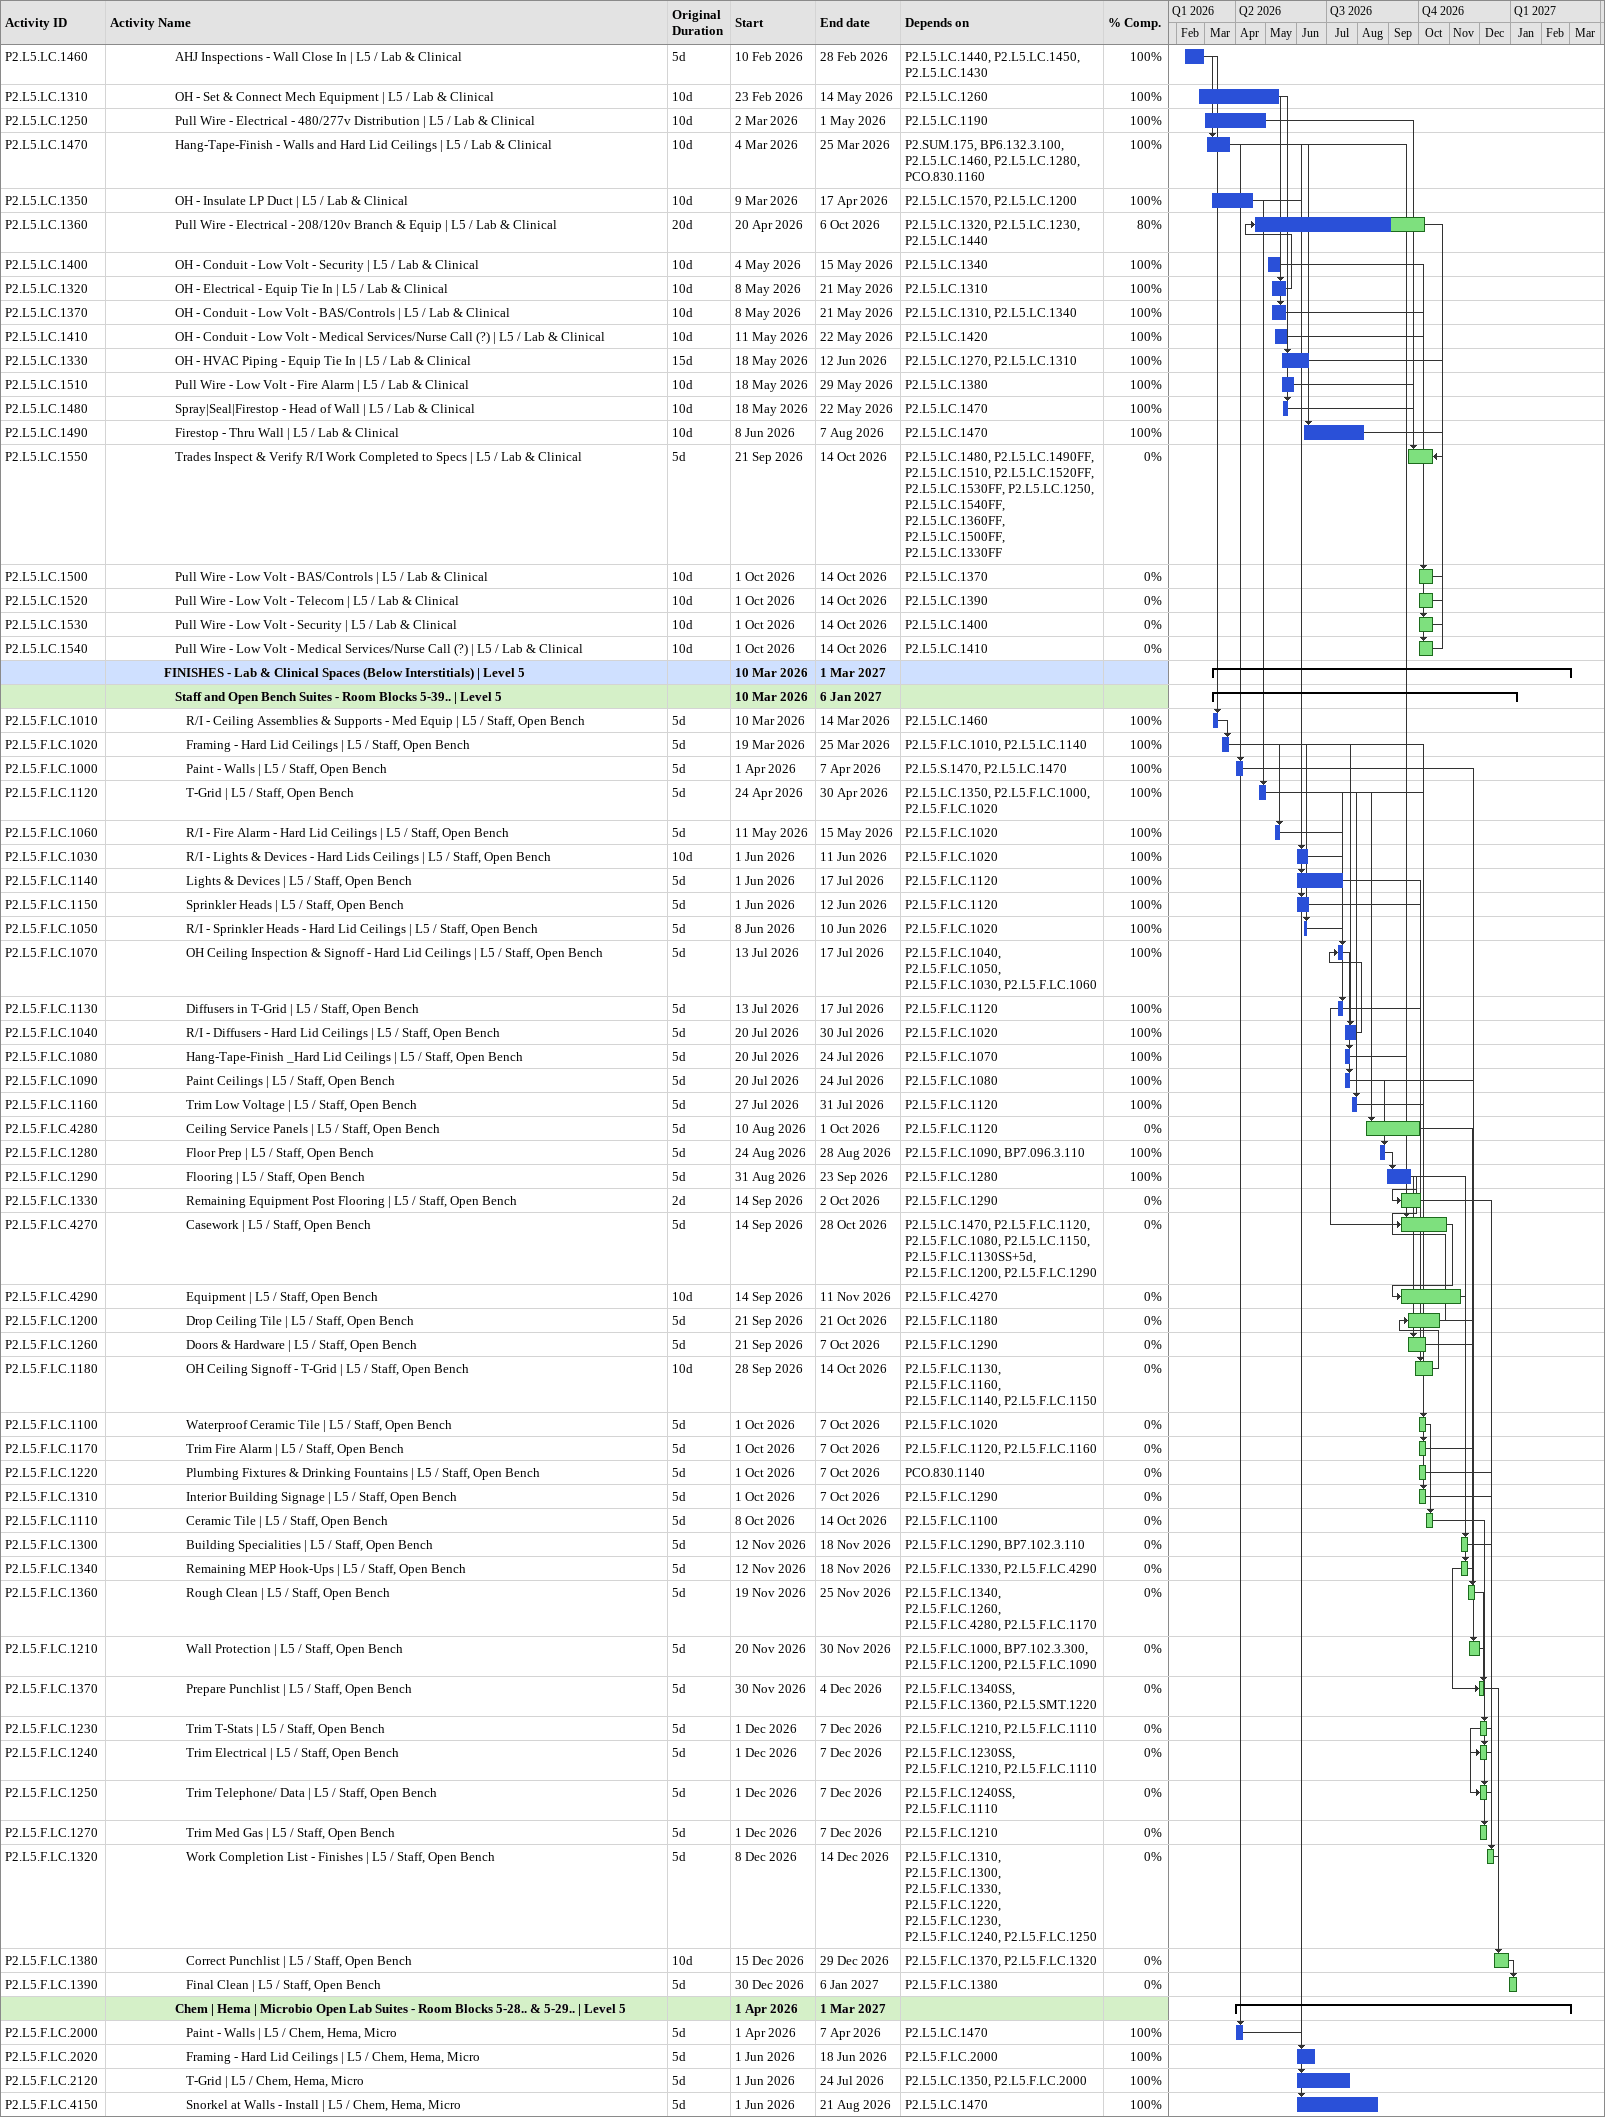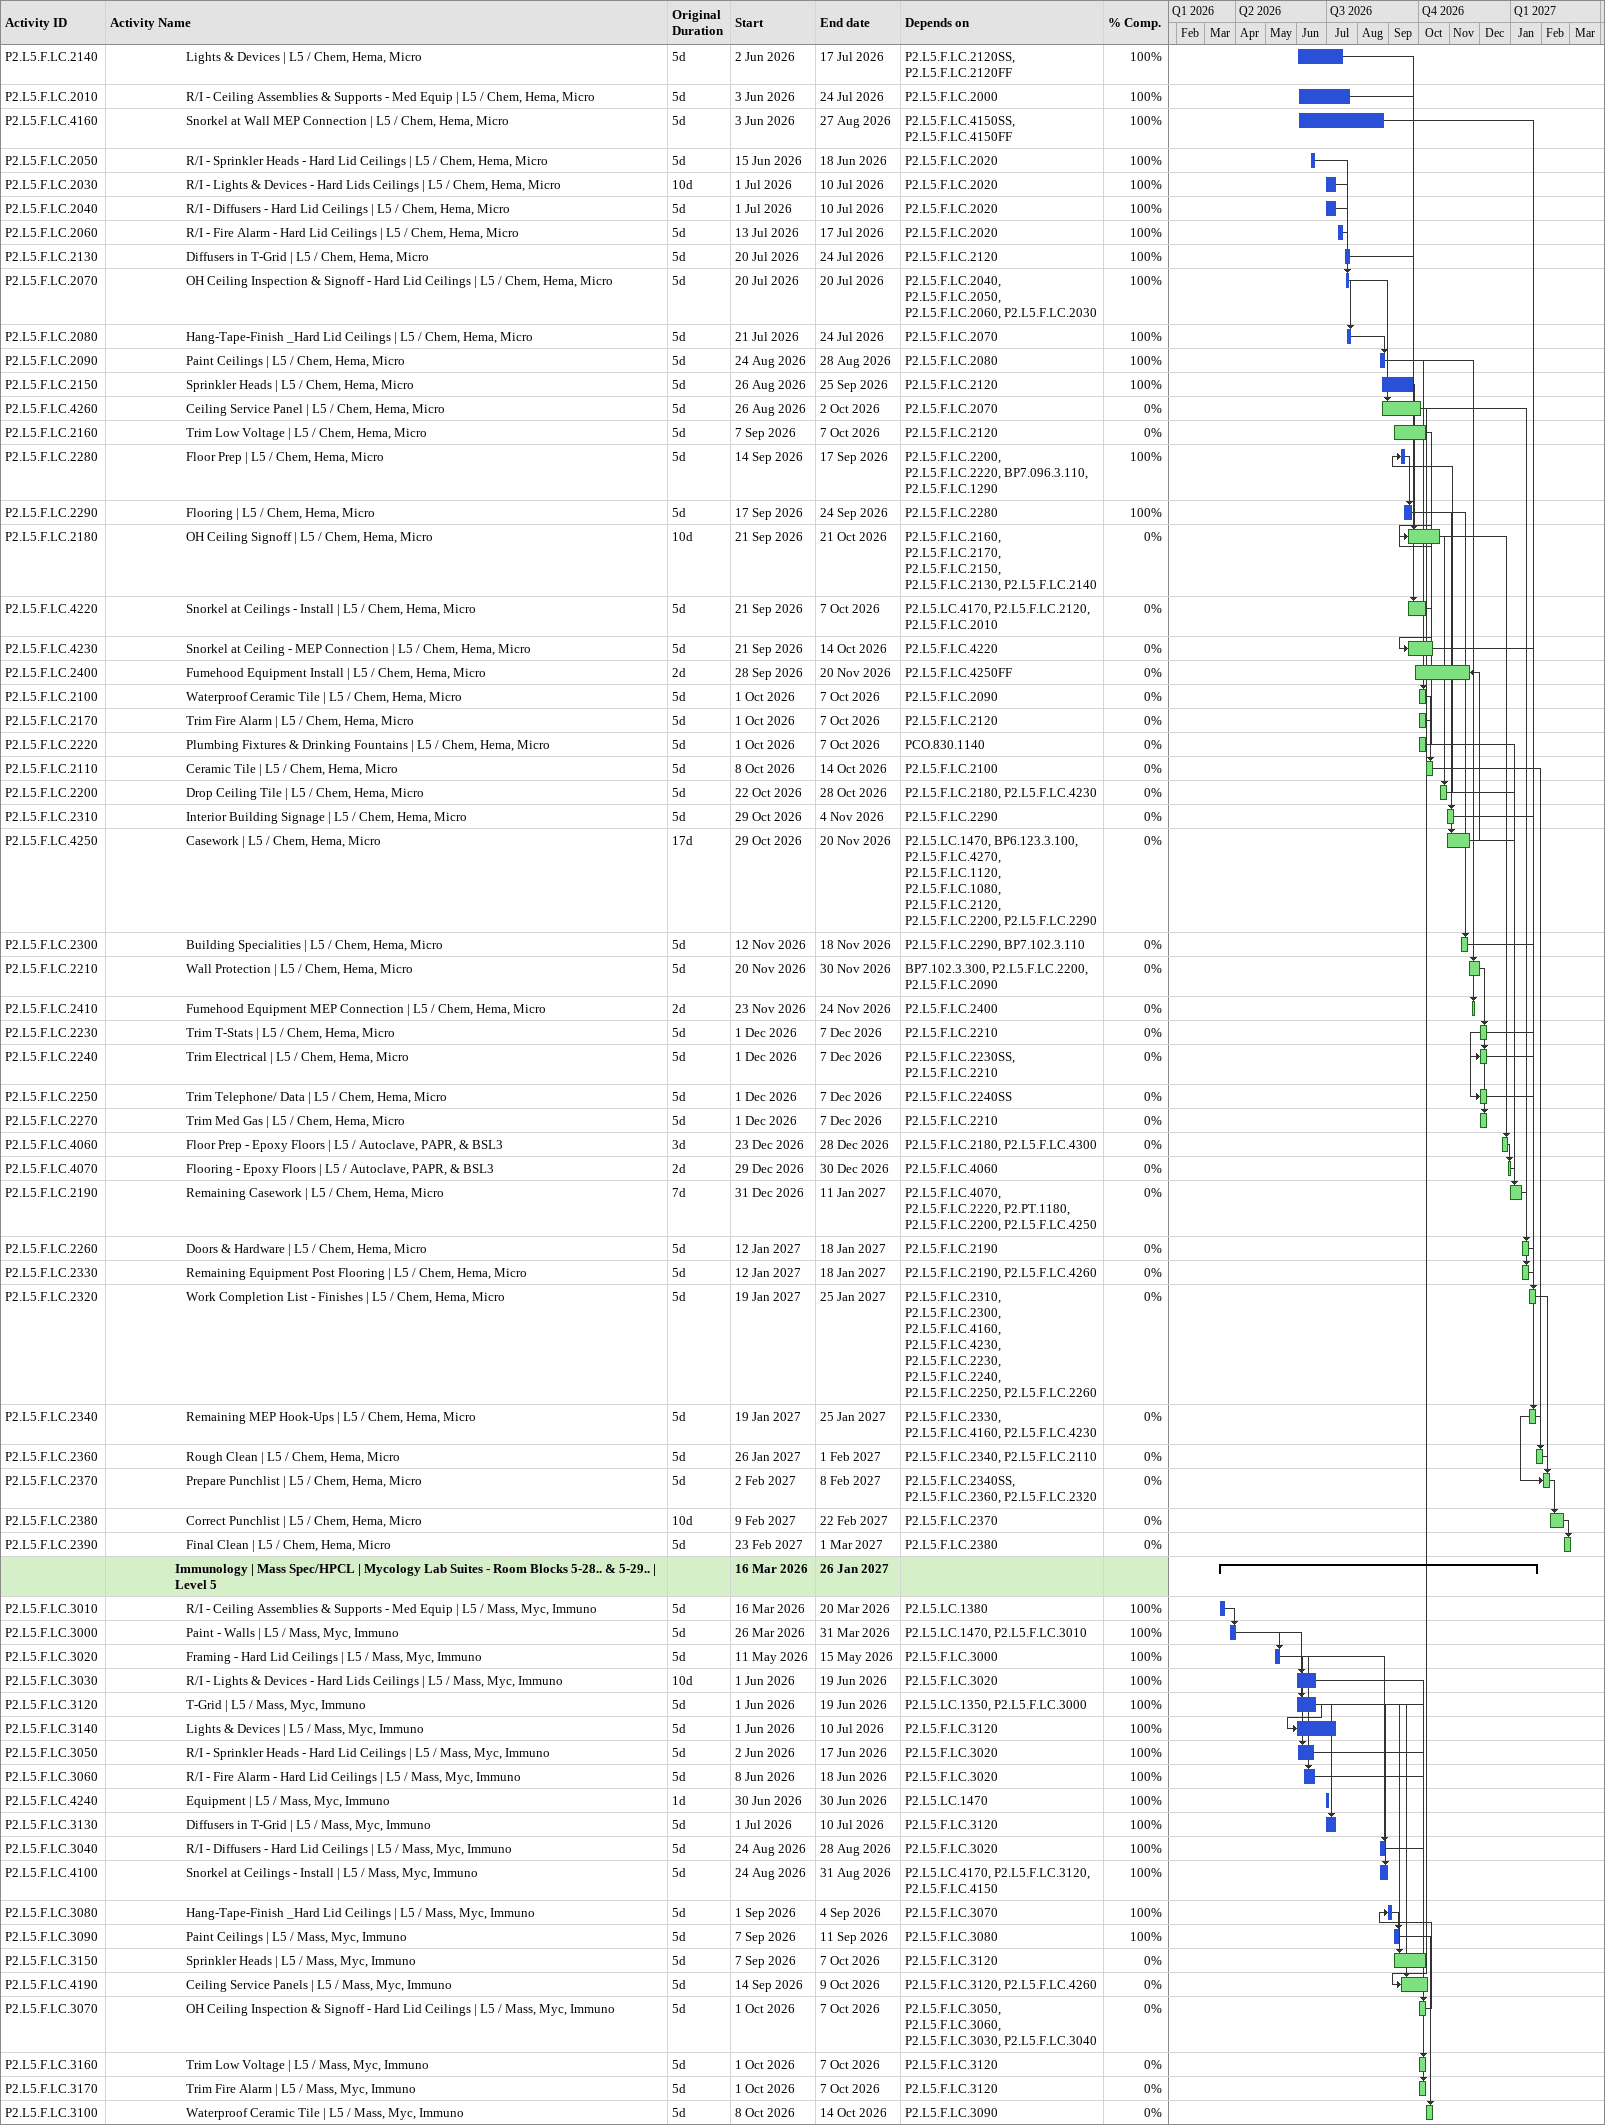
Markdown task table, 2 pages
| ID | Level | Task | Original duration | Start | Finish | Predecessors | % complete |
|---|---|---|---|---|---|---|---|
| P2.L5.LC.1460 | 7 | AHJ Inspections - Wall Close In \| L5 / Lab & Clinical | 5d | 2026-02-10 | 2026-02-28 | P2.L5.LC.1440, P2.L5.LC.1450, P2.L5.LC.1430 | 100 |
| P2.L5.LC.1310 | 7 | OH - Set & Connect Mech Equipment \| L5 / Lab & Clinical | 10d | 2026-02-23 | 2026-05-14 | P2.L5.LC.1260 | 100 |
| P2.L5.LC.1250 | 7 | Pull Wire - Electrical - 480/277v Distribution \| L5 / Lab & Clinical | 10d | 2026-03-02 | 2026-05-01 | P2.L5.LC.1190 | 100 |
| P2.L5.LC.1470 | 7 | Hang-Tape-Finish - Walls and Hard Lid Ceilings \| L5 / Lab & Clinical | 10d | 2026-03-04 | 2026-03-25 | P2.SUM.175, BP6.132.3.100, P2.L5.LC.1460, P2.L5.LC.1280, PCO.830.1160 | 100 |
| P2.L5.LC.1350 | 7 | OH - Insulate LP Duct \| L5 / Lab & Clinical | 10d | 2026-03-09 | 2026-04-17 | P2.L5.LC.1570, P2.L5.LC.1200 | 100 |
| P2.L5.LC.1360 | 7 | Pull Wire - Electrical - 208/120v Branch & Equip \| L5 / Lab & Clinical | 20d | 2026-04-20 | 2026-10-06 | P2.L5.LC.1320, P2.L5.LC.1230, P2.L5.LC.1440 | 80 |
| P2.L5.LC.1400 | 7 | OH - Conduit - Low Volt - Security \| L5 / Lab & Clinical | 10d | 2026-05-04 | 2026-05-15 | P2.L5.LC.1340 | 100 |
| P2.L5.LC.1320 | 7 | OH - Electrical - Equip Tie In \| L5 / Lab & Clinical | 10d | 2026-05-08 | 2026-05-21 | P2.L5.LC.1310 | 100 |
| P2.L5.LC.1370 | 7 | OH - Conduit - Low Volt - BAS/Controls \| L5 / Lab & Clinical | 10d | 2026-05-08 | 2026-05-21 | P2.L5.LC.1310, P2.L5.LC.1340 | 100 |
| P2.L5.LC.1410 | 7 | OH - Conduit - Low Volt - Medical Services/Nurse Call (?) \| L5 / Lab & Clinical | 10d | 2026-05-11 | 2026-05-22 | P2.L5.LC.1420 | 100 |
| P2.L5.LC.1330 | 7 | OH - HVAC Piping - Equip Tie In \| L5 / Lab & Clinical | 15d | 2026-05-18 | 2026-06-12 | P2.L5.LC.1270, P2.L5.LC.1310 | 100 |
| P2.L5.LC.1510 | 7 | Pull Wire - Low Volt - Fire Alarm \| L5 / Lab & Clinical | 10d | 2026-05-18 | 2026-05-29 | P2.L5.LC.1380 | 100 |
| P2.L5.LC.1480 | 7 | Spray\|Seal\|Firestop - Head of Wall \| L5 / Lab & Clinical | 10d | 2026-05-18 | 2026-05-22 | P2.L5.LC.1470 | 100 |
| P2.L5.LC.1490 | 7 | Firestop - Thru Wall \| L5 / Lab & Clinical | 10d | 2026-06-08 | 2026-08-07 | P2.L5.LC.1470 | 100 |
| P2.L5.LC.1550 | 7 | Trades Inspect & Verify R/I Work Completed to Specs \| L5 / Lab & Clinical | 5d | 2026-09-21 | 2026-10-14 | P2.L5.LC.1480, P2.L5.LC.1490FF, P2.L5.LC.1510, P2.L5.LC.1520FF, P2.L5.LC.1530FF, P2.L5.LC.1250, P2.L5.LC.1540FF, P2.L5.LC.1360FF, P2.L5.LC.1500FF, P2.L5.LC.1330FF | 0 |
| P2.L5.LC.1500 | 7 | Pull Wire - Low Volt - BAS/Controls \| L5 / Lab & Clinical | 10d | 2026-10-01 | 2026-10-14 | P2.L5.LC.1370 | 0 |
| P2.L5.LC.1520 | 7 | Pull Wire - Low Volt - Telecom \| L5 / Lab & Clinical | 10d | 2026-10-01 | 2026-10-14 | P2.L5.LC.1390 | 0 |
| P2.L5.LC.1530 | 7 | Pull Wire - Low Volt - Security \| L5 / Lab & Clinical | 10d | 2026-10-01 | 2026-10-14 | P2.L5.LC.1400 | 0 |
| P2.L5.LC.1540 | 7 | Pull Wire - Low Volt - Medical Services/Nurse Call (?) \| L5 / Lab & Clinical | 10d | 2026-10-01 | 2026-10-14 | P2.L5.LC.1410 | 0 |
|  | 6 | **FINISHES - Lab & Clinical Spaces (Below Interstitials) \| Level 5** |  | 2026-03-10 | 2027-03-01 |  |  |
|  | 7 | **Staff and Open Bench Suites - Room Blocks 5-39.. \| Level 5** |  | 2026-03-10 | 2027-01-06 |  |  |
| P2.L5.F.LC.1010 | 8 | R/I - Ceiling Assemblies & Supports - Med Equip \| L5 / Staff, Open Bench | 5d | 2026-03-10 | 2026-03-14 | P2.L5.LC.1460 | 100 |
| P2.L5.F.LC.1020 | 8 | Framing - Hard Lid Ceilings \| L5 / Staff, Open Bench | 5d | 2026-03-19 | 2026-03-25 | P2.L5.F.LC.1010, P2.L5.LC.1140 | 100 |
| P2.L5.F.LC.1000 | 8 | Paint - Walls \| L5 / Staff, Open Bench | 5d | 2026-04-01 | 2026-04-07 | P2.L5.S.1470, P2.L5.LC.1470 | 100 |
| P2.L5.F.LC.1120 | 8 | T-Grid \| L5 / Staff, Open Bench | 5d | 2026-04-24 | 2026-04-30 | P2.L5.LC.1350, P2.L5.F.LC.1000, P2.L5.F.LC.1020 | 100 |
| P2.L5.F.LC.1060 | 8 | R/I - Fire Alarm - Hard Lid Ceilings \| L5 / Staff, Open Bench | 5d | 2026-05-11 | 2026-05-15 | P2.L5.F.LC.1020 | 100 |
| P2.L5.F.LC.1030 | 8 | R/I - Lights & Devices - Hard Lids Ceilings \| L5 / Staff, Open Bench | 10d | 2026-06-01 | 2026-06-11 | P2.L5.F.LC.1020 | 100 |
| P2.L5.F.LC.1140 | 8 | Lights & Devices \| L5 / Staff, Open Bench | 5d | 2026-06-01 | 2026-07-17 | P2.L5.F.LC.1120 | 100 |
| P2.L5.F.LC.1150 | 8 | Sprinkler Heads \| L5 / Staff, Open Bench | 5d | 2026-06-01 | 2026-06-12 | P2.L5.F.LC.1120 | 100 |
| P2.L5.F.LC.1050 | 8 | R/I - Sprinkler Heads - Hard Lid Ceilings \| L5 / Staff, Open Bench | 5d | 2026-06-08 | 2026-06-10 | P2.L5.F.LC.1020 | 100 |
| P2.L5.F.LC.1070 | 8 | OH Ceiling Inspection & Signoff - Hard Lid Ceilings \| L5 / Staff, Open Bench | 5d | 2026-07-13 | 2026-07-17 | P2.L5.F.LC.1040, P2.L5.F.LC.1050, P2.L5.F.LC.1030, P2.L5.F.LC.1060 | 100 |
| P2.L5.F.LC.1130 | 8 | Diffusers in T-Grid \| L5 / Staff, Open Bench | 5d | 2026-07-13 | 2026-07-17 | P2.L5.F.LC.1120 | 100 |
| P2.L5.F.LC.1040 | 8 | R/I - Diffusers - Hard Lid Ceilings \| L5 / Staff, Open Bench | 5d | 2026-07-20 | 2026-07-30 | P2.L5.F.LC.1020 | 100 |
| P2.L5.F.LC.1080 | 8 | Hang-Tape-Finish _Hard Lid Ceilings \| L5 / Staff, Open Bench | 5d | 2026-07-20 | 2026-07-24 | P2.L5.F.LC.1070 | 100 |
| P2.L5.F.LC.1090 | 8 | Paint Ceilings \| L5 / Staff, Open Bench | 5d | 2026-07-20 | 2026-07-24 | P2.L5.F.LC.1080 | 100 |
| P2.L5.F.LC.1160 | 8 | Trim Low Voltage \| L5 / Staff, Open Bench | 5d | 2026-07-27 | 2026-07-31 | P2.L5.F.LC.1120 | 100 |
| P2.L5.F.LC.4280 | 8 | Ceiling Service Panels \| L5 / Staff, Open Bench | 5d | 2026-08-10 | 2026-10-01 | P2.L5.F.LC.1120 | 0 |
| P2.L5.F.LC.1280 | 8 | Floor Prep \| L5 / Staff, Open Bench | 5d | 2026-08-24 | 2026-08-28 | P2.L5.F.LC.1090, BP7.096.3.110 | 100 |
| P2.L5.F.LC.1290 | 8 | Flooring \| L5 / Staff, Open Bench | 5d | 2026-08-31 | 2026-09-23 | P2.L5.F.LC.1280 | 100 |
| P2.L5.F.LC.1330 | 8 | Remaining Equipment Post Flooring \| L5 / Staff, Open Bench | 2d | 2026-09-14 | 2026-10-02 | P2.L5.F.LC.1290 | 0 |
| P2.L5.F.LC.4270 | 8 | Casework \| L5 / Staff, Open Bench | 5d | 2026-09-14 | 2026-10-28 | P2.L5.LC.1470, P2.L5.F.LC.1120, P2.L5.F.LC.1080, P2.L5.LC.1150, P2.L5.F.LC.1130SS+5d, P2.L5.F.LC.1200, P2.L5.F.LC.1290 | 0 |
| P2.L5.F.LC.4290 | 8 | Equipment \| L5 / Staff, Open Bench | 10d | 2026-09-14 | 2026-11-11 | P2.L5.F.LC.4270 | 0 |
| P2.L5.F.LC.1200 | 8 | Drop Ceiling Tile \| L5 / Staff, Open Bench | 5d | 2026-09-21 | 2026-10-21 | P2.L5.F.LC.1180 | 0 |
| P2.L5.F.LC.1260 | 8 | Doors & Hardware \| L5 / Staff, Open Bench | 5d | 2026-09-21 | 2026-10-07 | P2.L5.F.LC.1290 | 0 |
| P2.L5.F.LC.1180 | 8 | OH Ceiling Signoff - T-Grid \| L5 / Staff, Open Bench | 10d | 2026-09-28 | 2026-10-14 | P2.L5.F.LC.1130, P2.L5.F.LC.1160, P2.L5.F.LC.1140, P2.L5.F.LC.1150 | 0 |
| P2.L5.F.LC.1100 | 8 | Waterproof Ceramic Tile \| L5 / Staff, Open Bench | 5d | 2026-10-01 | 2026-10-07 | P2.L5.F.LC.1020 | 0 |
| P2.L5.F.LC.1170 | 8 | Trim Fire Alarm \| L5 / Staff, Open Bench | 5d | 2026-10-01 | 2026-10-07 | P2.L5.F.LC.1120, P2.L5.F.LC.1160 | 0 |
| P2.L5.F.LC.1220 | 8 | Plumbing Fixtures & Drinking Fountains \| L5 / Staff, Open Bench | 5d | 2026-10-01 | 2026-10-07 | PCO.830.1140 | 0 |
| P2.L5.F.LC.1310 | 8 | Interior Building Signage \| L5 / Staff, Open Bench | 5d | 2026-10-01 | 2026-10-07 | P2.L5.F.LC.1290 | 0 |
| P2.L5.F.LC.1110 | 8 | Ceramic Tile \| L5 / Staff, Open Bench | 5d | 2026-10-08 | 2026-10-14 | P2.L5.F.LC.1100 | 0 |
| P2.L5.F.LC.1300 | 8 | Building Specialities \| L5 / Staff, Open Bench | 5d | 2026-11-12 | 2026-11-18 | P2.L5.F.LC.1290, BP7.102.3.110 | 0 |
| P2.L5.F.LC.1340 | 8 | Remaining MEP Hook-Ups \| L5 / Staff, Open Bench | 5d | 2026-11-12 | 2026-11-18 | P2.L5.F.LC.1330, P2.L5.F.LC.4290 | 0 |
| P2.L5.F.LC.1360 | 8 | Rough Clean \| L5 / Staff, Open Bench | 5d | 2026-11-19 | 2026-11-25 | P2.L5.F.LC.1340, P2.L5.F.LC.1260, P2.L5.F.LC.4280, P2.L5.F.LC.1170 | 0 |
| P2.L5.F.LC.1210 | 8 | Wall Protection \| L5 / Staff, Open Bench | 5d | 2026-11-20 | 2026-11-30 | P2.L5.F.LC.1000, BP7.102.3.300, P2.L5.F.LC.1200, P2.L5.F.LC.1090 | 0 |
| P2.L5.F.LC.1370 | 8 | Prepare Punchlist \| L5 / Staff, Open Bench | 5d | 2026-11-30 | 2026-12-04 | P2.L5.F.LC.1340SS, P2.L5.F.LC.1360, P2.L5.SMT.1220 | 0 |
| P2.L5.F.LC.1230 | 8 | Trim T-Stats \| L5 / Staff, Open Bench | 5d | 2026-12-01 | 2026-12-07 | P2.L5.F.LC.1210, P2.L5.F.LC.1110 | 0 |
| P2.L5.F.LC.1240 | 8 | Trim Electrical \| L5 / Staff, Open Bench | 5d | 2026-12-01 | 2026-12-07 | P2.L5.F.LC.1230SS, P2.L5.F.LC.1210, P2.L5.F.LC.1110 | 0 |
| P2.L5.F.LC.1250 | 8 | Trim Telephone/ Data \| L5 / Staff, Open Bench | 5d | 2026-12-01 | 2026-12-07 | P2.L5.F.LC.1240SS, P2.L5.F.LC.1110 | 0 |
| P2.L5.F.LC.1270 | 8 | Trim Med Gas \| L5 / Staff, Open Bench | 5d | 2026-12-01 | 2026-12-07 | P2.L5.F.LC.1210 | 0 |
| P2.L5.F.LC.1320 | 8 | Work Completion List - Finishes \| L5 / Staff, Open Bench | 5d | 2026-12-08 | 2026-12-14 | P2.L5.F.LC.1310, P2.L5.F.LC.1300, P2.L5.F.LC.1330, P2.L5.F.LC.1220, P2.L5.F.LC.1230, P2.L5.F.LC.1240, P2.L5.F.LC.1250 | 0 |
| P2.L5.F.LC.1380 | 8 | Correct Punchlist \| L5 / Staff, Open Bench | 10d | 2026-12-15 | 2026-12-29 | P2.L5.F.LC.1370, P2.L5.F.LC.1320 | 0 |
| P2.L5.F.LC.1390 | 8 | Final Clean \| L5 / Staff, Open Bench | 5d | 2026-12-30 | 2027-01-06 | P2.L5.F.LC.1380 | 0 |
|  | 7 | **Chem \| Hema \| Microbio Open Lab Suites - Room Blocks 5-28.. & 5-29.. \| Level 5** |  | 2026-04-01 | 2027-03-01 |  |  |
| P2.L5.F.LC.2000 | 8 | Paint - Walls \| L5 / Chem, Hema, Micro | 5d | 2026-04-01 | 2026-04-07 | P2.L5.LC.1470 | 100 |
| P2.L5.F.LC.2020 | 8 | Framing - Hard Lid Ceilings \| L5 / Chem, Hema, Micro | 5d | 2026-06-01 | 2026-06-18 | P2.L5.F.LC.2000 | 100 |
| P2.L5.F.LC.2120 | 8 | T-Grid \| L5 / Chem, Hema, Micro | 5d | 2026-06-01 | 2026-07-24 | P2.L5.LC.1350, P2.L5.F.LC.2000 | 100 |
| P2.L5.F.LC.4150 | 8 | Snorkel at Walls - Install \| L5 / Chem, Hema, Micro | 5d | 2026-06-01 | 2026-08-21 | P2.L5.LC.1470 | 100 |
| P2.L5.F.LC.2140 | 8 | Lights & Devices \| L5 / Chem, Hema, Micro | 5d | 2026-06-02 | 2026-07-17 | P2.L5.F.LC.2120SS, P2.L5.F.LC.2120FF | 100 |
| P2.L5.F.LC.2010 | 8 | R/I - Ceiling Assemblies & Supports - Med Equip \| L5 / Chem, Hema, Micro | 5d | 2026-06-03 | 2026-07-24 | P2.L5.F.LC.2000 | 100 |
| P2.L5.F.LC.4160 | 8 | Snorkel at Wall MEP Connection \| L5 / Chem, Hema, Micro | 5d | 2026-06-03 | 2026-08-27 | P2.L5.F.LC.4150SS, P2.L5.F.LC.4150FF | 100 |
| P2.L5.F.LC.2050 | 8 | R/I - Sprinkler Heads - Hard Lid Ceilings \| L5 / Chem, Hema, Micro | 5d | 2026-06-15 | 2026-06-18 | P2.L5.F.LC.2020 | 100 |
| P2.L5.F.LC.2030 | 8 | R/I - Lights & Devices - Hard Lids Ceilings \| L5 / Chem, Hema, Micro | 10d | 2026-07-01 | 2026-07-10 | P2.L5.F.LC.2020 | 100 |
| P2.L5.F.LC.2040 | 8 | R/I - Diffusers - Hard Lid Ceilings \| L5 / Chem, Hema, Micro | 5d | 2026-07-01 | 2026-07-10 | P2.L5.F.LC.2020 | 100 |
| P2.L5.F.LC.2060 | 8 | R/I - Fire Alarm - Hard Lid Ceilings \| L5 / Chem, Hema, Micro | 5d | 2026-07-13 | 2026-07-17 | P2.L5.F.LC.2020 | 100 |
| P2.L5.F.LC.2130 | 8 | Diffusers in T-Grid \| L5 / Chem, Hema, Micro | 5d | 2026-07-20 | 2026-07-24 | P2.L5.F.LC.2120 | 100 |
| P2.L5.F.LC.2070 | 8 | OH Ceiling Inspection & Signoff - Hard Lid Ceilings \| L5 / Chem, Hema, Micro | 5d | 2026-07-20 | 2026-07-20 | P2.L5.F.LC.2040, P2.L5.F.LC.2050, P2.L5.F.LC.2060, P2.L5.F.LC.2030 | 100 |
| P2.L5.F.LC.2080 | 8 | Hang-Tape-Finish _Hard Lid Ceilings \| L5 / Chem, Hema, Micro | 5d | 2026-07-21 | 2026-07-24 | P2.L5.F.LC.2070 | 100 |
| P2.L5.F.LC.2090 | 8 | Paint Ceilings \| L5 / Chem, Hema, Micro | 5d | 2026-08-24 | 2026-08-28 | P2.L5.F.LC.2080 | 100 |
| P2.L5.F.LC.2150 | 8 | Sprinkler Heads \| L5 / Chem, Hema, Micro | 5d | 2026-08-26 | 2026-09-25 | P2.L5.F.LC.2120 | 100 |
| P2.L5.F.LC.4260 | 8 | Ceiling Service Panel \| L5 / Chem, Hema, Micro | 5d | 2026-08-26 | 2026-10-02 | P2.L5.F.LC.2070 | 0 |
| P2.L5.F.LC.2160 | 8 | Trim Low Voltage \| L5 / Chem, Hema, Micro | 5d | 2026-09-07 | 2026-10-07 | P2.L5.F.LC.2120 | 0 |
| P2.L5.F.LC.2280 | 8 | Floor Prep \| L5 / Chem, Hema, Micro | 5d | 2026-09-14 | 2026-09-17 | P2.L5.F.LC.2200, P2.L5.F.LC.2220, BP7.096.3.110, P2.L5.F.LC.1290 | 100 |
| P2.L5.F.LC.2290 | 8 | Flooring \| L5 / Chem, Hema, Micro | 5d | 2026-09-17 | 2026-09-24 | P2.L5.F.LC.2280 | 100 |
| P2.L5.F.LC.2180 | 8 | OH Ceiling Signoff \| L5 / Chem, Hema, Micro | 10d | 2026-09-21 | 2026-10-21 | P2.L5.F.LC.2160, P2.L5.F.LC.2170, P2.L5.F.LC.2150, P2.L5.F.LC.2130, P2.L5.F.LC.2140 | 0 |
| P2.L5.F.LC.4220 | 8 | Snorkel at Ceilings - Install \| L5 / Chem, Hema, Micro | 5d | 2026-09-21 | 2026-10-07 | P2.L5.LC.4170, P2.L5.F.LC.2120, P2.L5.F.LC.2010 | 0 |
| P2.L5.F.LC.4230 | 8 | Snorkel at Ceiling - MEP Connection \| L5 / Chem, Hema, Micro | 5d | 2026-09-21 | 2026-10-14 | P2.L5.F.LC.4220 | 0 |
| P2.L5.F.LC.2400 | 8 | Fumehood Equipment Install \| L5 / Chem, Hema, Micro | 2d | 2026-09-28 | 2026-11-20 | P2.L5.F.LC.4250FF | 0 |
| P2.L5.F.LC.2100 | 8 | Waterproof Ceramic Tile \| L5 / Chem, Hema, Micro | 5d | 2026-10-01 | 2026-10-07 | P2.L5.F.LC.2090 | 0 |
| P2.L5.F.LC.2170 | 8 | Trim Fire Alarm \| L5 / Chem, Hema, Micro | 5d | 2026-10-01 | 2026-10-07 | P2.L5.F.LC.2120 | 0 |
| P2.L5.F.LC.2220 | 8 | Plumbing Fixtures & Drinking Fountains \| L5 / Chem, Hema, Micro | 5d | 2026-10-01 | 2026-10-07 | PCO.830.1140 | 0 |
| P2.L5.F.LC.2110 | 8 | Ceramic Tile \| L5 / Chem, Hema, Micro | 5d | 2026-10-08 | 2026-10-14 | P2.L5.F.LC.2100 | 0 |
| P2.L5.F.LC.2200 | 8 | Drop Ceiling Tile \| L5 / Chem, Hema, Micro | 5d | 2026-10-22 | 2026-10-28 | P2.L5.F.LC.2180, P2.L5.F.LC.4230 | 0 |
| P2.L5.F.LC.2310 | 8 | Interior Building Signage \| L5 / Chem, Hema, Micro | 5d | 2026-10-29 | 2026-11-04 | P2.L5.F.LC.2290 | 0 |
| P2.L5.F.LC.4250 | 8 | Casework \| L5 / Chem, Hema, Micro | 17d | 2026-10-29 | 2026-11-20 | P2.L5.LC.1470, BP6.123.3.100, P2.L5.F.LC.4270, P2.L5.F.LC.1120, P2.L5.F.LC.1080, P2.L5.F.LC.2120, P2.L5.F.LC.2200, P2.L5.F.LC.2290 | 0 |
| P2.L5.F.LC.2300 | 8 | Building Specialities \| L5 / Chem, Hema, Micro | 5d | 2026-11-12 | 2026-11-18 | P2.L5.F.LC.2290, BP7.102.3.110 | 0 |
| P2.L5.F.LC.2210 | 8 | Wall Protection \| L5 / Chem, Hema, Micro | 5d | 2026-11-20 | 2026-11-30 | BP7.102.3.300, P2.L5.F.LC.2200, P2.L5.F.LC.2090 | 0 |
| P2.L5.F.LC.2410 | 8 | Fumehood Equipment MEP Connection \| L5 / Chem, Hema, Micro | 2d | 2026-11-23 | 2026-11-24 | P2.L5.F.LC.2400 | 0 |
| P2.L5.F.LC.2230 | 8 | Trim T-Stats \| L5 / Chem, Hema, Micro | 5d | 2026-12-01 | 2026-12-07 | P2.L5.F.LC.2210 | 0 |
| P2.L5.F.LC.2240 | 8 | Trim Electrical \| L5 / Chem, Hema, Micro | 5d | 2026-12-01 | 2026-12-07 | P2.L5.F.LC.2230SS, P2.L5.F.LC.2210 | 0 |
| P2.L5.F.LC.2250 | 8 | Trim Telephone/ Data \| L5 / Chem, Hema, Micro | 5d | 2026-12-01 | 2026-12-07 | P2.L5.F.LC.2240SS | 0 |
| P2.L5.F.LC.2270 | 8 | Trim Med Gas \| L5 / Chem, Hema, Micro | 5d | 2026-12-01 | 2026-12-07 | P2.L5.F.LC.2210 | 0 |
| P2.L5.F.LC.4060 | 8 | Floor Prep - Epoxy Floors \| L5 / Autoclave, PAPR, & BSL3 | 3d | 2026-12-23 | 2026-12-28 | P2.L5.F.LC.2180, P2.L5.F.LC.4300 | 0 |
| P2.L5.F.LC.4070 | 8 | Flooring - Epoxy Floors \| L5 / Autoclave, PAPR, & BSL3 | 2d | 2026-12-29 | 2026-12-30 | P2.L5.F.LC.4060 | 0 |
| P2.L5.F.LC.2190 | 8 | Remaining Casework \| L5 / Chem, Hema, Micro | 7d | 2026-12-31 | 2027-01-11 | P2.L5.F.LC.4070, P2.L5.F.LC.2220, P2.PT.1180, P2.L5.F.LC.2200, P2.L5.F.LC.4250 | 0 |
| P2.L5.F.LC.2260 | 8 | Doors & Hardware \| L5 / Chem, Hema, Micro | 5d | 2027-01-12 | 2027-01-18 | P2.L5.F.LC.2190 | 0 |
| P2.L5.F.LC.2330 | 8 | Remaining Equipment Post Flooring \| L5 / Chem, Hema, Micro | 5d | 2027-01-12 | 2027-01-18 | P2.L5.F.LC.2190, P2.L5.F.LC.4260 | 0 |
| P2.L5.F.LC.2320 | 8 | Work Completion List - Finishes \| L5 / Chem, Hema, Micro | 5d | 2027-01-19 | 2027-01-25 | P2.L5.F.LC.2310, P2.L5.F.LC.2300, P2.L5.F.LC.4160, P2.L5.F.LC.4230, P2.L5.F.LC.2230, P2.L5.F.LC.2240, P2.L5.F.LC.2250, P2.L5.F.LC.2260 | 0 |
| P2.L5.F.LC.2340 | 8 | Remaining MEP Hook-Ups \| L5 / Chem, Hema, Micro | 5d | 2027-01-19 | 2027-01-25 | P2.L5.F.LC.2330, P2.L5.F.LC.4160, P2.L5.F.LC.4230 | 0 |
| P2.L5.F.LC.2360 | 8 | Rough Clean \| L5 / Chem, Hema, Micro | 5d | 2027-01-26 | 2027-02-01 | P2.L5.F.LC.2340, P2.L5.F.LC.2110 | 0 |
| P2.L5.F.LC.2370 | 8 | Prepare Punchlist \| L5 / Chem, Hema, Micro | 5d | 2027-02-02 | 2027-02-08 | P2.L5.F.LC.2340SS, P2.L5.F.LC.2360, P2.L5.F.LC.2320 | 0 |
| P2.L5.F.LC.2380 | 8 | Correct Punchlist \| L5 / Chem, Hema, Micro | 10d | 2027-02-09 | 2027-02-22 | P2.L5.F.LC.2370 | 0 |
| P2.L5.F.LC.2390 | 8 | Final Clean \| L5 / Chem, Hema, Micro | 5d | 2027-02-23 | 2027-03-01 | P2.L5.F.LC.2380 | 0 |
|  | 7 | **Immunology \| Mass Spec/HPCL \| Mycology Lab Suites - Room Blocks 5-28.. & 5-29.. \| Level 5** |  | 2026-03-16 | 2027-01-26 |  |  |
| P2.L5.F.LC.3010 | 8 | R/I - Ceiling Assemblies & Supports - Med Equip \| L5 / Mass, Myc, Immuno | 5d | 2026-03-16 | 2026-03-20 | P2.L5.LC.1380 | 100 |
| P2.L5.F.LC.3000 | 8 | Paint - Walls \| L5 / Mass, Myc, Immuno | 5d | 2026-03-26 | 2026-03-31 | P2.L5.LC.1470, P2.L5.F.LC.3010 | 100 |
| P2.L5.F.LC.3020 | 8 | Framing - Hard Lid Ceilings \| L5 / Mass, Myc, Immuno | 5d | 2026-05-11 | 2026-05-15 | P2.L5.F.LC.3000 | 100 |
| P2.L5.F.LC.3030 | 8 | R/I - Lights & Devices - Hard Lids Ceilings \| L5 / Mass, Myc, Immuno | 10d | 2026-06-01 | 2026-06-19 | P2.L5.F.LC.3020 | 100 |
| P2.L5.F.LC.3120 | 8 | T-Grid \| L5 / Mass, Myc, Immuno | 5d | 2026-06-01 | 2026-06-19 | P2.L5.LC.1350, P2.L5.F.LC.3000 | 100 |
| P2.L5.F.LC.3140 | 8 | Lights & Devices \| L5 / Mass, Myc, Immuno | 5d | 2026-06-01 | 2026-07-10 | P2.L5.F.LC.3120 | 100 |
| P2.L5.F.LC.3050 | 8 | R/I - Sprinkler Heads - Hard Lid Ceilings \| L5 / Mass, Myc, Immuno | 5d | 2026-06-02 | 2026-06-17 | P2.L5.F.LC.3020 | 100 |
| P2.L5.F.LC.3060 | 8 | R/I - Fire Alarm - Hard Lid Ceilings \| L5 / Mass, Myc, Immuno | 5d | 2026-06-08 | 2026-06-18 | P2.L5.F.LC.3020 | 100 |
| P2.L5.F.LC.4240 | 8 | Equipment \| L5 / Mass, Myc, Immuno | 1d | 2026-06-30 | 2026-06-30 | P2.L5.LC.1470 | 100 |
| P2.L5.F.LC.3130 | 8 | Diffusers in T-Grid \| L5 / Mass, Myc, Immuno | 5d | 2026-07-01 | 2026-07-10 | P2.L5.F.LC.3120 | 100 |
| P2.L5.F.LC.3040 | 8 | R/I - Diffusers - Hard Lid Ceilings \| L5 / Mass, Myc, Immuno | 5d | 2026-08-24 | 2026-08-28 | P2.L5.F.LC.3020 | 100 |
| P2.L5.F.LC.4100 | 8 | Snorkel at Ceilings - Install \| L5 / Mass, Myc, Immuno | 5d | 2026-08-24 | 2026-08-31 | P2.L5.LC.4170, P2.L5.F.LC.3120, P2.L5.F.LC.4150 | 100 |
| P2.L5.F.LC.3080 | 8 | Hang-Tape-Finish _Hard Lid Ceilings \| L5 / Mass, Myc, Immuno | 5d | 2026-09-01 | 2026-09-04 | P2.L5.F.LC.3070 | 100 |
| P2.L5.F.LC.3090 | 8 | Paint Ceilings \| L5 / Mass, Myc, Immuno | 5d | 2026-09-07 | 2026-09-11 | P2.L5.F.LC.3080 | 100 |
| P2.L5.F.LC.3150 | 8 | Sprinkler Heads \| L5 / Mass, Myc, Immuno | 5d | 2026-09-07 | 2026-10-07 | P2.L5.F.LC.3120 | 0 |
| P2.L5.F.LC.4190 | 8 | Ceiling Service Panels \| L5 / Mass, Myc, Immuno | 5d | 2026-09-14 | 2026-10-09 | P2.L5.F.LC.3120, P2.L5.F.LC.4260 | 0 |
| P2.L5.F.LC.3070 | 8 | OH Ceiling Inspection & Signoff - Hard Lid Ceilings \| L5 / Mass, Myc, Immuno | 5d | 2026-10-01 | 2026-10-07 | P2.L5.F.LC.3050, P2.L5.F.LC.3060, P2.L5.F.LC.3030, P2.L5.F.LC.3040 | 0 |
| P2.L5.F.LC.3160 | 8 | Trim Low Voltage \| L5 / Mass, Myc, Immuno | 5d | 2026-10-01 | 2026-10-07 | P2.L5.F.LC.3120 | 0 |
| P2.L5.F.LC.3170 | 8 | Trim Fire Alarm \| L5 / Mass, Myc, Immuno | 5d | 2026-10-01 | 2026-10-07 | P2.L5.F.LC.3120 | 0 |
| P2.L5.F.LC.3100 | 8 | Waterproof Ceramic Tile \| L5 / Mass, Myc, Immuno | 5d | 2026-10-08 | 2026-10-14 | P2.L5.F.LC.3090 | 0 |
